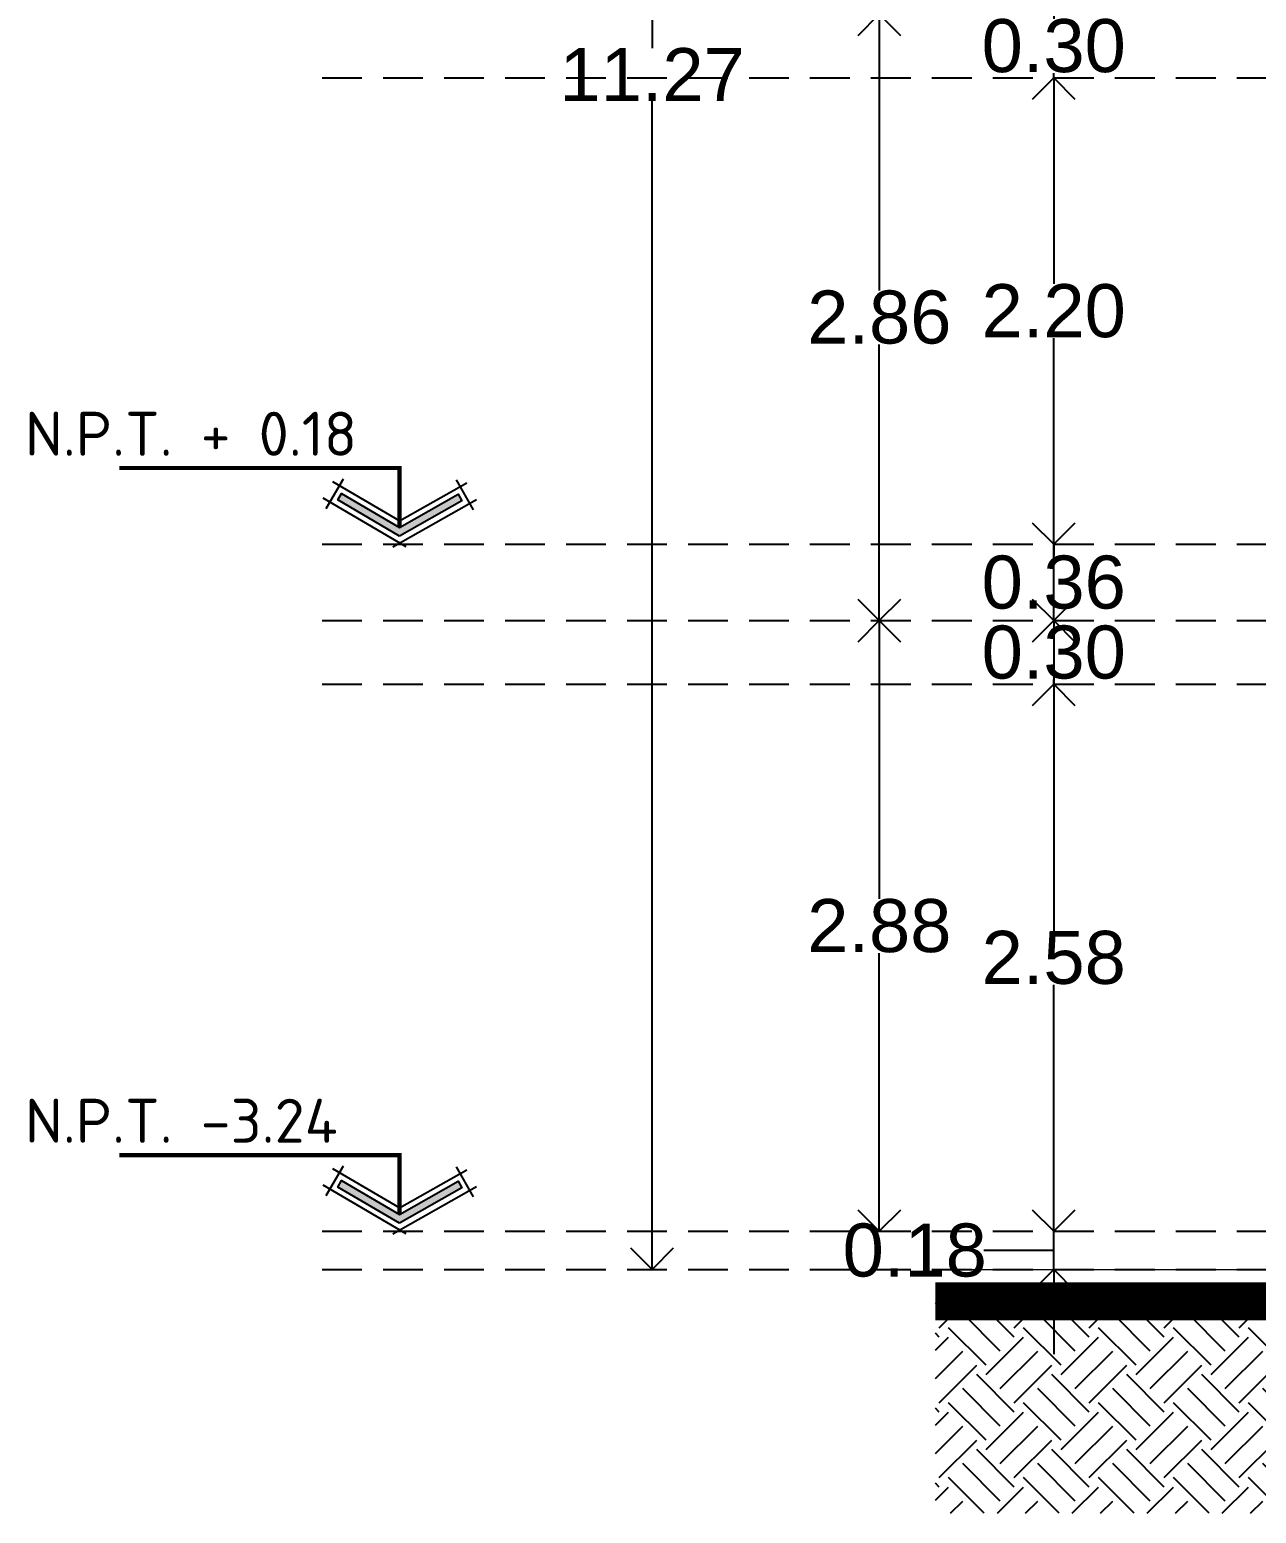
# Model space of a CAD drawing. Header units: metres. Extents: x -58 to 722, y -1100 to 345.
# Drawn here: x 194.06 to 199.84, y -510.35 to -503.35 of the extents above; entities that cross this region are included whole.
import ezdxf

# ---------------------------------------------------------------- set-up
doc = ezdxf.new("R2010")
doc.units = ezdxf.units.M
doc.header["$MEASUREMENT"] = 0
doc.linetypes.add('HIDDEN2', pattern=[0.1875, 0.125, -0.0625])
doc.layers.get('0').update_dxf_attribs({"color": 255})
doc.layers.get('DEFPOINTS').update_dxf_attribs({"color": 250})
for name, color, linetype in [('FSR_ARQ_007PROYECCIONES', 200, 'HIDDEN2'), ('FSR_ARQ_010MUROBAJO', 33, 'Continuous'), ('FSR_ARQ_015COTAS', 125, 'Continuous'), ('LOSA', 1, 'Continuous'), ('TEXTOS', 7, 'Continuous')]:
    doc.layers.add(name, color=color, linetype=linetype)
doc.layers.add('PISO', color=252, linetype='Continuous', lineweight=0)
doc.styles.add('LOCAL', font='isocpeur.ttf', dxfattribs={"width": 0.75, "height": 0.15})
doc.styles.add('style1', font='arial.ttf')
doc.dimstyles.new('PP_PACO', dxfattribs={"dimtxt": 0.18, "dimasz": 0.075, "dimexe": 0.075, "dimexo": 0, "dimgap": 0, "dimtad": 0, "dimtih": 1, "dimtoh": 1, "dimzin": 1, "dimdsep": 46, "dimtxsty": 'style1', "dimcen": 0.15, "dimse1": 1, "dimse2": 1, "dimclrd": 256, "dimclre": 256, "dimadec": 0, "dimazin": 0, "dimtfac": 1, "dimtmove": 0, "dimatfit": 3, "dimfxl": 0.075, "dimarcsym": 0})

# ---------------------------------------------------------------- blocks, each defined once
blk = doc.blocks.new('_Open90')
at = {"color": 0, "linetype": 'ByBlock', "lineweight": -2}
for p, q in [((-0.5, 0.5), (0, 0)), ((0, 0), (-1, 0)), ((0, 0), (-0.5, -0.5))]:
    blk.add_line(p, q, dxfattribs=at)
blk = doc.blocks.new('*D689')
at = {"layer": 'DEFPOINTS', "color": 0, "ltscale": 0.005, "transparency": 16777216}
for p in [(198.8833, -509.0155), (199.0665, -509.0155), (199.0665, -509.1955)]:
    blk.add_point(p, dxfattribs=at)
at = {"layer": 'FSR_ARQ_015COTAS', "lineweight": -2, "ltscale": 0.005, "transparency": 16777216}
for p, q in [((198.8833, -508.8155), (198.8833, -508.6155)), ((198.8833, -509.1955), (198.8833, -509.0155)), ((198.8833, -509.1955), (198.8833, -509.0155)), ((198.8833, -509.1055), (198.5531, -509.1055)), ((198.8833, -509.3955), (198.8833, -509.5955))]:
    blk.add_line(p, q, dxfattribs=at)
at = {"layer": 'FSR_ARQ_015COTAS', "lineweight": -2, "ltscale": 0.005, "transparency": 16777216, "xscale": 0.2, "yscale": 0.2, "zscale": 0.2}
for p, rotation in [((198.8833, -509.0155), 270), ((198.8833, -509.1955), 90)]:
    blk.add_blockref('_Open90', p, dxfattribs=dict(at, rotation=rotation))
at = {"layer": 'FSR_ARQ_015COTAS', "color": 0, "ltscale": 0.005, "transparency": 16777216, "insert": (198.2281, -509.1055), "char_height": 0.25, "attachment_point": 5, "style": 'style1'}
blk.add_mtext('0.18', dxfattribs=at)
blk = doc.blocks.new('*D690')
at = {"layer": 'DEFPOINTS', "color": 0, "ltscale": 0.005, "transparency": 16777216}
for p in [(198.8833, -506.4355), (199.2316, -506.4355), (199.0665, -509.0155)]:
    blk.add_point(p, dxfattribs=at)
at = {"layer": 'FSR_ARQ_015COTAS', "lineweight": -2, "ltscale": 0.005, "transparency": 16777216}
for p, q in [((198.8833, -506.6355), (198.8833, -507.5979)), ((198.8833, -508.8155), (198.8833, -507.8532))]:
    blk.add_line(p, q, dxfattribs=at)
at = {"layer": 'FSR_ARQ_015COTAS', "lineweight": -2, "ltscale": 0.005, "transparency": 16777216, "xscale": 0.2, "yscale": 0.2, "zscale": 0.2}
for p, rotation in [((198.8833, -506.4355), 90), ((198.8833, -509.0155), 270)]:
    blk.add_blockref('_Open90', p, dxfattribs=dict(at, rotation=rotation))
at = {"layer": 'FSR_ARQ_015COTAS', "color": 0, "ltscale": 0.005, "transparency": 16777216, "insert": (198.8833, -507.7255), "char_height": 0.25, "attachment_point": 5, "style": 'style1'}
blk.add_mtext('2.58', dxfattribs=at)
blk = doc.blocks.new('*D691')
at = {"layer": 'DEFPOINTS', "color": 0, "ltscale": 0.005, "transparency": 16777216}
for p in [(198.8833, -506.1355), (199.2959, -506.1355), (199.2316, -506.4355)]:
    blk.add_point(p, dxfattribs=at)
at = {"layer": 'FSR_ARQ_015COTAS', "lineweight": -2, "ltscale": 0.005, "transparency": 16777216}
for p, q in [((198.8833, -505.9355), (198.8833, -505.7355)), ((198.8833, -506.1355), (198.8833, -506.1578)), ((198.8833, -506.4355), (198.8833, -506.4133)), ((198.8833, -506.6355), (198.8833, -506.8355))]:
    blk.add_line(p, q, dxfattribs=at)
at = {"layer": 'FSR_ARQ_015COTAS', "lineweight": -2, "ltscale": 0.005, "transparency": 16777216, "xscale": 0.2, "yscale": 0.2, "zscale": 0.2}
for p, rotation in [((198.8833, -506.1355), 270), ((198.8833, -506.4355), 90)]:
    blk.add_blockref('_Open90', p, dxfattribs=dict(at, rotation=rotation))
at = {"layer": 'FSR_ARQ_015COTAS', "color": 0, "ltscale": 0.005, "transparency": 16777216, "insert": (198.8833, -506.2855), "char_height": 0.25, "attachment_point": 5, "style": 'style1'}
blk.add_mtext('0.30', dxfattribs=at)
blk = doc.blocks.new('*D692')
at = {"layer": 'DEFPOINTS', "color": 0, "ltscale": 0.005, "transparency": 16777216}
for p in [(198.8833, -505.7755), (199.3238, -505.7755), (199.2959, -506.1355)]:
    blk.add_point(p, dxfattribs=at)
at = {"layer": 'FSR_ARQ_015COTAS', "lineweight": -2, "ltscale": 0.005, "transparency": 16777216}
for p, q in [((198.8833, -505.5755), (198.8833, -505.3755)), ((198.8833, -505.7755), (198.8833, -505.8278)), ((198.8833, -506.1355), (198.8833, -506.0833)), ((198.8833, -506.3355), (198.8833, -506.5355))]:
    blk.add_line(p, q, dxfattribs=at)
at = {"layer": 'FSR_ARQ_015COTAS', "lineweight": -2, "ltscale": 0.005, "transparency": 16777216, "xscale": 0.2, "yscale": 0.2, "zscale": 0.2}
for p, rotation in [((198.8833, -505.7755), 270), ((198.8833, -506.1355), 90)]:
    blk.add_blockref('_Open90', p, dxfattribs=dict(at, rotation=rotation))
at = {"layer": 'FSR_ARQ_015COTAS', "color": 0, "ltscale": 0.005, "transparency": 16777216, "insert": (198.8833, -505.9555), "char_height": 0.25, "attachment_point": 5, "style": 'style1'}
blk.add_mtext('0.36', dxfattribs=at)
blk = doc.blocks.new('*D698')
at = {"layer": 'DEFPOINTS', "color": 0, "ltscale": 0.005, "transparency": 16777216}
for p in [(198.8833, -503.5755), (199.5905, -503.5755), (199.3238, -505.7755)]:
    blk.add_point(p, dxfattribs=at)
at = {"layer": 'FSR_ARQ_015COTAS', "lineweight": -2, "ltscale": 0.005, "transparency": 16777216}
for p, q in [((198.8833, -503.7755), (198.8833, -504.5479)), ((198.8833, -505.5755), (198.8833, -504.8032))]:
    blk.add_line(p, q, dxfattribs=at)
at = {"layer": 'FSR_ARQ_015COTAS', "lineweight": -2, "ltscale": 0.005, "transparency": 16777216, "xscale": 0.2, "yscale": 0.2, "zscale": 0.2}
for p, rotation in [((198.8833, -503.5755), 90), ((198.8833, -505.7755), 270)]:
    blk.add_blockref('_Open90', p, dxfattribs=dict(at, rotation=rotation))
at = {"layer": 'FSR_ARQ_015COTAS', "color": 0, "ltscale": 0.005, "transparency": 16777216, "insert": (198.8833, -504.6755), "char_height": 0.25, "attachment_point": 5, "style": 'style1'}
blk.add_mtext('2.20', dxfattribs=at)
blk = doc.blocks.new('*D699')
at = {"layer": 'DEFPOINTS', "color": 0, "ltscale": 0.005, "transparency": 16777216}
for p in [(198.8833, -503.2755), (199.664, -503.2755), (199.5905, -503.5755)]:
    blk.add_point(p, dxfattribs=at)
at = {"layer": 'FSR_ARQ_015COTAS', "lineweight": -2, "ltscale": 0.005, "transparency": 16777216}
for p, q in [((198.8833, -503.0755), (198.8833, -502.8755)), ((198.8833, -503.2755), (198.8833, -503.2978)), ((198.8833, -503.5755), (198.8833, -503.5533)), ((198.8833, -503.7755), (198.8833, -503.9755))]:
    blk.add_line(p, q, dxfattribs=at)
at = {"layer": 'FSR_ARQ_015COTAS', "lineweight": -2, "ltscale": 0.005, "transparency": 16777216, "xscale": 0.2, "yscale": 0.2, "zscale": 0.2}
for p, rotation in [((198.8833, -503.2755), 270), ((198.8833, -503.5755), 90)]:
    blk.add_blockref('_Open90', p, dxfattribs=dict(at, rotation=rotation))
at = {"layer": 'FSR_ARQ_015COTAS', "color": 0, "ltscale": 0.005, "transparency": 16777216, "insert": (198.8833, -503.4255), "char_height": 0.25, "attachment_point": 5, "style": 'style1'}
blk.add_mtext('0.30', dxfattribs=at)
blk = doc.blocks.new('*D694')
at = {"layer": 'DEFPOINTS', "color": 0, "ltscale": 0.005, "transparency": 16777216}
for p in [(198.0611, -506.1355), (198.2675, -506.1355), (198.2675, -509.0155)]:
    blk.add_point(p, dxfattribs=at)
at = {"layer": 'FSR_ARQ_015COTAS', "lineweight": -2, "ltscale": 0.005, "transparency": 16777216}
for p, q in [((198.0611, -506.3355), (198.0611, -507.4479)), ((198.0611, -508.8155), (198.0611, -507.7032))]:
    blk.add_line(p, q, dxfattribs=at)
at = {"layer": 'FSR_ARQ_015COTAS', "lineweight": -2, "ltscale": 0.005, "transparency": 16777216, "xscale": 0.2, "yscale": 0.2, "zscale": 0.2}
for p, rotation in [((198.0611, -506.1355), 90), ((198.0611, -509.0155), 270)]:
    blk.add_blockref('_Open90', p, dxfattribs=dict(at, rotation=rotation))
at = {"layer": 'FSR_ARQ_015COTAS', "color": 0, "ltscale": 0.005, "transparency": 16777216, "insert": (198.0611, -507.5755), "char_height": 0.25, "attachment_point": 5, "style": 'style1'}
blk.add_mtext('2.88', dxfattribs=at)
blk = doc.blocks.new('*D695')
at = {"layer": 'DEFPOINTS', "color": 0, "ltscale": 0.005, "transparency": 16777216}
for p in [(198.0611, -503.2755), (198.9717, -503.2755), (198.2675, -506.1355)]:
    blk.add_point(p, dxfattribs=at)
at = {"layer": 'FSR_ARQ_015COTAS', "lineweight": -2, "ltscale": 0.005, "transparency": 16777216}
for p, q in [((198.0611, -503.4755), (198.0611, -504.5779)), ((198.0611, -505.9355), (198.0611, -504.8332))]:
    blk.add_line(p, q, dxfattribs=at)
at = {"layer": 'FSR_ARQ_015COTAS', "lineweight": -2, "ltscale": 0.005, "transparency": 16777216, "xscale": 0.2, "yscale": 0.2, "zscale": 0.2}
for p, rotation in [((198.0611, -503.2755), 90), ((198.0611, -506.1355), 270)]:
    blk.add_blockref('_Open90', p, dxfattribs=dict(at, rotation=rotation))
at = {"layer": 'FSR_ARQ_015COTAS', "color": 0, "ltscale": 0.005, "transparency": 16777216, "insert": (198.0611, -504.7055), "char_height": 0.25, "attachment_point": 5, "style": 'style1'}
blk.add_mtext('2.86', dxfattribs=at)
blk = doc.blocks.new('*D703')
at = {"layer": 'DEFPOINTS', "color": 0, "ltscale": 0.005, "transparency": 16777216}
for p in [(196.99, -497.9255), (197.5661, -497.9255), (197.5661, -509.1955)]:
    blk.add_point(p, dxfattribs=at)
at = {"layer": 'FSR_ARQ_015COTAS', "lineweight": -2, "ltscale": 0.005, "transparency": 16777216}
for p, q in [((196.99, -498.1255), (196.99, -503.435)), ((196.99, -508.9955), (196.99, -503.6861))]:
    blk.add_line(p, q, dxfattribs=at)
at = {"layer": 'FSR_ARQ_015COTAS', "lineweight": -2, "ltscale": 0.005, "transparency": 16777216, "xscale": 0.2, "yscale": 0.2, "zscale": 0.2}
for p, rotation in [((196.99, -497.9255), 90), ((196.99, -509.1955), 270)]:
    blk.add_blockref('_Open90', p, dxfattribs=dict(at, rotation=rotation))
at = {"layer": 'FSR_ARQ_015COTAS', "color": 0, "ltscale": 0.005, "transparency": 16777216, "insert": (196.99, -503.5605), "char_height": 0.25, "attachment_point": 5, "style": 'style1'}
blk.add_mtext('11.27', dxfattribs=at)
blk = doc.blocks.new('Flecha_1')
blk.add_hatch(color=256).paths.add_polyline_path([(0, 0.000758), (0.003041, -0.000998), (0.002854, -0.001323), (0, 0.000325), (-0.002854, -0.001323), (-0.003041, -0.000998)])
for p, q in [((0.000325, 0.00127), (-0.00375, -0.001083)), ((-0.000325, 0.00127), (0.00375, -0.001083)), ((0, 0), (-0.003281, -0.001894)), ((0, 0), (0.003281, -0.001894)), ((-0.003613, -0.00057), (-0.002769, -0.002032)), ((0.003613, -0.00057), (0.002769, -0.002032))]:
    blk.add_line(p, q)
blk.add_lwpolyline([(0, 0.000758), (0.003041, -0.000998), (0.002854, -0.001323), (0, 0.000325), (-0.002854, -0.001323), (-0.003041, -0.000998)], close=True)

msp = doc.modelspace()

# ---------------------------------------------------------------- hatches: boundary and pattern name
at = {"layer": 'FSR_ARQ_010MUROBAJO', "ltscale": 0.005}
h = msp.add_hatch(dxfattribs=at)
h.set_pattern_fill('EARTH', color=256, angle=45)
h.paths.add_polyline_path([(198.3257, -509.3455), (200.3709, -509.3455), (200.3709, -509.1655), (207.6709, -509.1655), (207.6709, -509.3455), (209.6491, -509.3455), (209.6491, -510.3455), (206.6709, -510.3455), (206.6709, -510.1655), (201.3709, -510.1655), (201.3709, -510.3455), (198.3257, -510.3455)])

# ---------------------------------------------------------------- linework, layer by layer
at = {"layer": 'FSR_ARQ_007PROYECCIONES', "ltscale": 1.5}
for p, q in [((195.4343, -503.5755), (211.8138, -503.5755)), ((195.4343, -505.7755), (211.8138, -505.7755)), ((195.4343, -506.1355), (211.8138, -506.1355)), ((195.4343, -506.4355), (211.8138, -506.4355)), ((195.4343, -509.0155), (211.8138, -509.0155)), ((195.4343, -509.1955), (211.8138, -509.1955))]:
    msp.add_line(p, q, dxfattribs=at)
at = {"layer": 'LOSA', "ltscale": 0.005, "const_width": 0.18}
msp.add_lwpolyline([(198.3257, -509.3455), (200.3709, -509.3455), (200.3709, -509.1655), (207.6709, -509.1655), (207.6709, -509.3455), (209.6491, -509.3455)], dxfattribs=at)
at = {"layer": 'PISO', "ltscale": 0.005}
msp.add_lwpolyline([(198.3257, -509.1955), (200.2209, -509.1955), (200.2209, -509.0155), (207.8209, -509.0155), (207.8209, -509.1955), (209.6491, -509.1955)], dxfattribs=at)
at = {"layer": 'TEXTOS', "const_width": 0.02}
for points in [[(195.7996, -505.6961), (195.7996, -505.4159), (194.4779, -505.4159)], [(195.7996, -508.9361), (195.7996, -508.6559), (194.4779, -508.6559)]]:
    msp.add_lwpolyline(points, dxfattribs=at)

# ---------------------------------------------------------------- block references
at = {"layer": 'TEXTOS', "xscale": 96.2046114645297, "yscale": 96.2046114645297, "zscale": 96.2046114645297, "rotation": 179.5449717127302}
for p in [(195.7998, -505.6649), (195.7998, -508.9049)]:
    msp.add_blockref('Flecha_1', p, dxfattribs=at)

# ---------------------------------------------------------------- texts
at = {"layer": 'TEXTOS', "style": 'LOCAL'}
for s, p in [('N.P.T. + 0.18', (194.0335, -505.358)), ('N.P.T. -3.24', (194.0335, -508.598))]:
    msp.add_text(s, height=0.207504, rotation=360, dxfattribs=at).set_placement(p)

# ---------------------------------------------------------------- dimensions: what is measured, and where the dimension line sits
at = {"layer": 'FSR_ARQ_015COTAS', "ltscale": 0.005}
for base, p1, p2, picture, middle in [((196.99, -497.9255), (197.5661, -509.1955), (197.5661, -497.9255), '*D703', (196.99, -503.5605)), ((198.8833, -503.2755), (199.5905, -503.5755), (199.664, -503.2755), '*D699', (198.8833, -503.4255)), ((198.0611, -503.2755), (198.2675, -506.1355), (198.9717, -503.2755), '*D695', (198.0611, -504.7055)), ((198.8833, -503.5755), (199.3238, -505.7755), (199.5905, -503.5755), '*D698', (198.8833, -504.6755)), ((198.8833, -505.7755), (199.2959, -506.1355), (199.3238, -505.7755), '*D692', (198.8833, -505.9555)), ((198.8833, -506.1355), (199.2316, -506.4355), (199.2959, -506.1355), '*D691', (198.8833, -506.2855)), ((198.0611, -506.1355), (198.2675, -509.0155), (198.2675, -506.1355), '*D694', (198.0611, -507.5755)), ((198.8833, -506.4355), (199.0665, -509.0155), (199.2316, -506.4355), '*D690', (198.8833, -507.7255)), ((198.8833, -509.0155), (199.0665, -509.1955), (199.0665, -509.0155), '*D689', (198.5531, -509.1055))]:
    dim = msp.add_linear_dim(base=base, p1=p1, p2=p2, angle=90, dimstyle='PP_PACO', override={"dimtxt": 0.25, "dimasz": 0.2, "dimblk1": 'Open90', "dimblk2": 'Open90', "dimsah": 1, "dimtmove": 1, "dimfxlon": 1}, dxfattribs=at)
    dim.commit()
    dim.dimension.update_dxf_attribs({"geometry": picture, "text_midpoint": middle})

doc.saveas('drawing.dxf')
